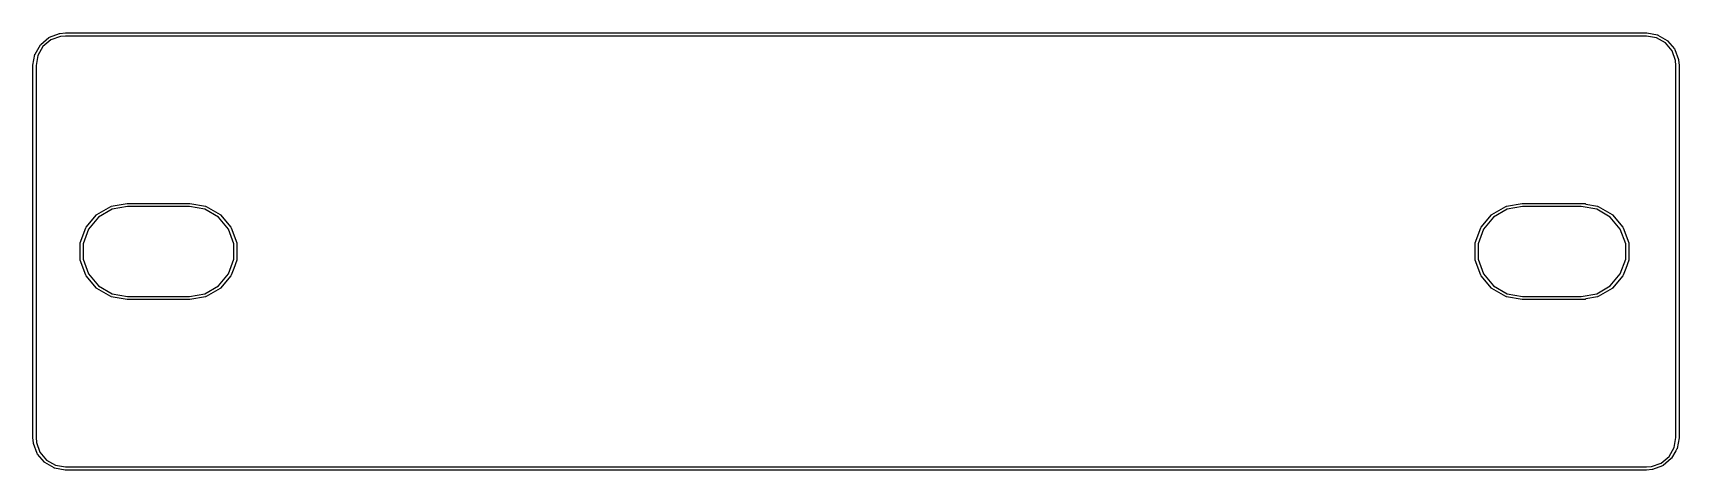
# Model space of a CAD drawing. Extents: x 1.6 to 54.7, y 1.2 to 15.3.
import ezdxf

# ---------------------------------------------------------------- set-up
doc = ezdxf.new("R2010")
doc.units = 0
doc.header["$MEASUREMENT"] = 0
doc.layers.add('BLACK', color=7, linetype='CONTINUOUS')

msp = doc.modelspace()

# ---------------------------------------------------------------- linework, layer by layer
at = {"layer": 'Black'}
for p, q in [((1.66811, 14.6606), (1.84175, 14.9614)), ((1.92395, 14.9038), (1.75912, 14.6183)), ((1.84175, 14.9614), (1.85292, 14.9747)), ((1.85292, 14.9747), (2.11896, 15.1979)), ((1.85292, 14.9747), (1.85292, 14.9747)), ((2.17649, 15.1157), (1.92395, 14.9038)), ((2.11896, 15.1979), (2.134, 15.2066)), ((2.11896, 15.1979), (2.11896, 15.1979)), ((2.134, 15.2066), (2.46035, 15.3254)), ((2.48837, 15.2292), (2.17649, 15.1157)), ((2.46035, 15.3254), (2.46678, 15.3265)), ((2.46678, 15.3265), (2.47309, 15.3282)), ((2.47309, 15.3282), (2.64674, 15.3434)), ((2.65328, 15.2436), (2.48837, 15.2292)), ((2.64674, 15.3434), (2.64893, 15.3432)), ((2.64893, 15.3432), (2.6511, 15.3436)), ((2.6511, 15.3436), (53.6511, 15.3436)), ((53.6467, 15.2436), (2.65328, 15.2436)), ((53.9758, 15.1856), (53.6467, 15.2436)), ((53.6511, 15.3436), (53.6554, 15.3428)), ((53.6554, 15.3428), (53.6598, 15.3428)), ((53.6598, 15.3428), (54.0018, 15.2825)), ((54.2613, 15.0208), (53.9758, 15.1856)), ((54.0018, 15.2825), (54.0018, 15.2825)), ((54.0018, 15.2825), (54.0112, 15.2791)), ((54.0112, 15.2791), (54.0181, 15.2766)), ((54.0181, 15.2766), (54.0181, 15.2766)), ((54.0181, 15.2766), (54.3189, 15.1029)), ((54.4732, 14.7682), (54.2613, 15.0208)), ((54.3189, 15.1029), (54.3322, 15.0918)), ((54.3322, 15.0918), (54.3322, 15.0918)), ((54.3322, 15.0918), (54.3322, 15.0918)), ((54.3322, 15.0918), (54.5554, 14.8257)), ((1.60186, 14.3023), (1.66217, 14.6443)), ((1.66217, 14.6443), (1.66559, 14.6537)), ((1.66217, 14.6443), (1.66217, 14.6443)), ((1.66559, 14.6537), (1.6681, 14.6606)), ((1.6681, 14.6606), (1.66811, 14.6606)), ((1.75912, 14.6183), (1.7011, 14.2892)), ((54.5867, 14.4563), (54.4732, 14.7682)), ((54.5554, 14.8257), (54.5554, 14.8257)), ((54.5554, 14.8257), (54.5554, 14.8257)), ((54.5554, 14.8257), (54.5641, 14.8107)), ((54.5641, 14.8107), (54.6829, 14.4843)), ((54.6011, 14.2914), (54.5867, 14.4563)), ((54.6829, 14.4843), (54.684, 14.4779)), ((54.684, 14.4779), (54.6857, 14.4716)), ((54.6857, 14.4716), (54.7009, 14.298)), ((1.6011, 14.2936), (1.60186, 14.2979)), ((1.6011, 2.2936), (1.6011, 14.2936)), ((1.60186, 14.2979), (1.60186, 14.3023)), ((1.7011, 14.2892), (1.7011, 2.29579)), ((54.6011, 2.29797), (54.6011, 14.2914)), ((54.7009, 14.298), (54.7007, 14.2958)), ((54.7007, 14.2958), (54.7011, 14.2936)), ((54.7011, 14.2936), (54.7011, 2.2936)), ((3.66192, 9.48597), (4.11307, 9.74644)), ((4.15543, 9.65543), (3.71955, 9.40377)), ((4.11307, 9.74644), (4.11997, 9.74895)), ((4.11307, 9.74644), (4.11307, 9.74644)), ((4.11997, 9.74895), (4.12939, 9.75238)), ((4.12939, 9.75238), (4.64242, 9.84284)), ((4.12939, 9.75238), (4.12939, 9.75238)), ((4.65547, 9.7436), (4.15543, 9.65543)), ((4.64242, 9.84284), (4.64679, 9.84284)), ((4.64679, 9.84284), (4.6511, 9.8436)), ((4.6511, 9.8436), (6.6511, 9.8436)), ((6.64673, 9.7436), (4.65547, 9.7436)), ((7.14676, 9.65543), (6.64673, 9.7436)), ((6.6511, 9.8436), (6.65541, 9.84284)), ((6.65541, 9.84284), (6.65978, 9.84284)), ((6.65978, 9.84284), (7.17281, 9.75238)), ((7.58265, 9.40377), (7.14676, 9.65543)), ((7.17281, 9.75238), (7.17281, 9.75238)), ((7.17281, 9.75238), (7.18223, 9.74895)), ((7.18223, 9.74895), (7.18913, 9.74644)), ((7.18913, 9.74644), (7.18913, 9.74644)), ((7.18913, 9.74644), (7.64028, 9.48597)), ((48.6619, 9.48597), (49.1131, 9.74644)), ((49.1554, 9.65543), (48.7196, 9.40377)), ((49.1131, 9.74644), (49.12, 9.74895)), ((49.1131, 9.74644), (49.1131, 9.74644)), ((49.12, 9.74895), (49.1294, 9.75238)), ((49.1294, 9.75238), (49.6424, 9.84284)), ((49.1294, 9.75238), (49.1294, 9.75238)), ((49.6555, 9.7436), (49.1554, 9.65543)), ((49.6424, 9.84284), (49.6468, 9.84284)), ((49.6468, 9.84284), (49.6511, 9.8436)), ((49.6511, 9.8436), (51.6511, 9.8436)), ((51.5467, 9.7436), (49.6555, 9.7436)), ((52.0468, 9.65543), (51.5467, 9.7436)), ((51.6511, 9.8436), (51.6682, 9.84058)), ((51.6682, 9.84058), (51.6832, 9.8319)), ((51.6832, 9.8319), (51.6939, 9.81919)), ((51.6939, 9.81919), (52.0728, 9.75238)), ((52.4826, 9.40377), (52.0468, 9.65543)), ((52.0728, 9.75238), (52.0728, 9.75238)), ((52.0728, 9.75238), (52.0822, 9.74895)), ((52.0822, 9.74895), (52.0891, 9.74644)), ((52.0891, 9.74644), (52.0891, 9.74644)), ((52.0891, 9.74644), (52.5403, 9.48597)), ((3.1269, 8.57117), (3.30508, 9.0607)), ((3.30508, 9.0607), (3.31376, 9.07574)), ((3.31376, 9.07574), (3.31377, 9.07575)), ((3.31377, 9.07575), (3.64861, 9.4748)), ((3.71955, 9.40377), (3.39603, 9.01822)), ((3.64861, 9.4748), (3.64862, 9.47481)), ((3.64862, 9.47481), (3.66192, 9.48597)), ((3.66192, 9.48597), (3.66192, 9.48597)), ((7.90617, 9.01822), (7.58265, 9.40377)), ((7.64028, 9.48597), (7.64028, 9.48597)), ((7.64028, 9.48597), (7.65358, 9.47481)), ((7.65358, 9.47481), (7.65358, 9.47481)), ((7.65358, 9.47481), (7.65358, 9.4748)), ((7.65358, 9.4748), (7.98843, 9.07575)), ((7.98843, 9.07575), (7.98844, 9.07574)), ((7.98844, 9.07574), (7.99712, 9.0607)), ((7.99712, 9.0607), (8.1753, 8.57117)), ((48.1269, 8.57117), (48.3051, 9.0607)), ((48.3051, 9.0607), (48.3138, 9.07574)), ((48.3138, 9.07575), (48.6486, 9.4748)), ((48.3138, 9.07574), (48.3138, 9.07575)), ((48.7196, 9.40377), (48.396, 9.01822)), ((48.6486, 9.47481), (48.6619, 9.48597)), ((48.6486, 9.4748), (48.6486, 9.47481)), ((48.6619, 9.48597), (48.6619, 9.48597)), ((52.8062, 9.01822), (52.4826, 9.40377)), ((52.5403, 9.48597), (52.5403, 9.48597)), ((52.5403, 9.48597), (52.5536, 9.47481)), ((52.5536, 9.47481), (52.5536, 9.47481)), ((52.5536, 9.47481), (52.5536, 9.4748)), ((52.5536, 9.4748), (52.8884, 9.07575)), ((52.8884, 9.07575), (52.8884, 9.07574)), ((52.8884, 9.07574), (52.8971, 9.0607)), ((52.8971, 9.0607), (53.0753, 8.57117)), ((3.12389, 8.55407), (3.1269, 8.57117)), ((3.12389, 8.03313), (3.12389, 8.55407)), ((3.39603, 9.01822), (3.22389, 8.54525)), ((3.22389, 8.54525), (3.22389, 8.04195)), ((8.07831, 8.54525), (7.90617, 9.01822)), ((8.07831, 8.04195), (8.07831, 8.54525)), ((8.1753, 8.57117), (8.17831, 8.55407)), ((8.17831, 8.55407), (8.17831, 8.03313)), ((48.1239, 8.55407), (48.1269, 8.57117)), ((48.1239, 8.03313), (48.1239, 8.55407)), ((48.396, 9.01822), (48.2239, 8.54525)), ((48.2239, 8.54525), (48.2239, 8.04195)), ((52.9783, 8.54525), (52.8062, 9.01822)), ((52.9783, 8.04195), (52.9783, 8.54525)), ((53.0753, 8.57117), (53.0783, 8.55407)), ((53.0783, 8.55407), (53.0783, 8.03313)), ((3.1269, 8.01603), (3.12389, 8.03313)), ((3.30508, 7.5265), (3.1269, 8.01603)), ((3.22389, 8.04195), (3.39603, 7.56898)), ((7.90617, 7.56898), (8.07831, 8.04195)), ((8.1753, 8.01603), (8.07831, 7.74956)), ((8.17831, 8.03313), (8.1753, 8.01603)), ((48.1269, 8.01603), (48.1239, 8.03313)), ((48.3051, 7.5265), (48.1269, 8.01603)), ((48.2239, 8.04195), (48.396, 7.56898)), ((52.8062, 7.56898), (52.9783, 8.04195)), ((53.0753, 8.01603), (52.9783, 7.74956)), ((53.0783, 8.03313), (53.0753, 8.01603)), ((3.31376, 7.51146), (3.30508, 7.5265)), ((3.31377, 7.51145), (3.31376, 7.51146)), ((3.64861, 7.1124), (3.31377, 7.51145)), ((3.39603, 7.56898), (3.71955, 7.18343)), ((7.58265, 7.18343), (7.90617, 7.56898)), ((7.98843, 7.51145), (7.65358, 7.1124)), ((7.98844, 7.51146), (7.98843, 7.51145)), ((7.99712, 7.5265), (7.98844, 7.51146)), ((8.07831, 7.74956), (7.99712, 7.5265)), ((48.3138, 7.51146), (48.3051, 7.5265)), ((48.3138, 7.51145), (48.3138, 7.51146)), ((48.6486, 7.1124), (48.3138, 7.51145)), ((48.396, 7.56898), (48.7196, 7.18343)), ((52.4826, 7.18343), (52.8062, 7.56898)), ((52.8884, 7.51145), (52.5536, 7.1124)), ((52.8971, 7.5265), (52.8884, 7.51146)), ((52.8884, 7.51146), (52.8884, 7.51145)), ((52.9783, 7.74956), (52.8971, 7.5265)), ((3.64862, 7.11239), (3.64861, 7.1124)), ((3.65527, 7.10681), (3.64862, 7.11239)), ((3.66192, 7.10123), (3.65527, 7.10681)), ((4.11307, 6.84076), (3.66192, 7.10123)), ((3.66192, 7.10123), (3.66192, 7.10123)), ((3.71955, 7.18343), (4.15543, 6.93177)), ((4.15543, 6.93177), (4.65547, 6.8436)), ((6.64673, 6.8436), (7.14676, 6.93177)), ((7.14676, 6.93177), (7.58265, 7.18343)), ((7.64028, 7.10123), (7.18913, 6.84076)), ((7.64693, 7.10681), (7.64028, 7.10123)), ((7.64028, 7.10123), (7.64028, 7.10123)), ((7.64028, 7.10123), (7.64028, 7.10123)), ((7.65358, 7.11239), (7.64693, 7.10681)), ((7.65358, 7.1124), (7.65358, 7.11239)), ((7.65358, 7.11239), (7.65358, 7.11239)), ((48.6486, 7.11239), (48.6486, 7.1124)), ((48.6553, 7.10681), (48.6486, 7.11239)), ((48.6619, 7.10123), (48.6553, 7.10681)), ((49.1131, 6.84076), (48.6619, 7.10123)), ((48.6619, 7.10123), (48.6619, 7.10123)), ((48.7196, 7.18343), (49.1554, 6.93177)), ((49.1554, 6.93177), (49.6555, 6.8436)), ((51.5467, 6.8436), (52.0468, 6.93177)), ((52.0468, 6.93177), (52.4826, 7.18343)), ((52.5403, 7.10123), (52.0891, 6.84076)), ((52.5469, 7.10681), (52.5403, 7.10123)), ((52.5403, 7.10123), (52.5403, 7.10123)), ((52.5403, 7.10123), (52.5403, 7.10123)), ((52.5536, 7.11239), (52.5469, 7.10681)), ((52.5536, 7.1124), (52.5536, 7.11239)), ((52.5536, 7.11239), (52.5536, 7.11239)), ((4.11997, 6.83825), (4.11307, 6.84076)), ((4.11307, 6.84076), (4.11307, 6.84076)), ((4.12939, 6.83482), (4.11997, 6.83825)), ((4.64242, 6.74436), (4.12939, 6.83482)), ((4.12939, 6.83482), (4.12939, 6.83482)), ((4.12939, 6.83482), (4.12939, 6.83482)), ((4.64679, 6.74436), (4.64242, 6.74436)), ((4.6511, 6.7436), (4.64679, 6.74436)), ((6.6511, 6.7436), (4.6511, 6.7436)), ((4.65547, 6.8436), (6.64673, 6.8436)), ((6.65541, 6.74436), (6.6511, 6.7436)), ((6.65978, 6.74436), (6.65541, 6.74436)), ((7.17281, 6.83482), (6.65978, 6.74436)), ((7.18223, 6.83825), (7.17281, 6.83482)), ((7.17281, 6.83482), (7.17281, 6.83482)), ((7.17281, 6.83482), (7.17281, 6.83482)), ((7.18913, 6.84076), (7.18223, 6.83825)), ((7.18913, 6.84076), (7.18913, 6.84076)), ((7.18913, 6.84076), (7.18913, 6.84076)), ((49.12, 6.83825), (49.1131, 6.84076)), ((49.1131, 6.84076), (49.1131, 6.84076)), ((49.1294, 6.83482), (49.12, 6.83825)), ((49.6424, 6.74436), (49.1294, 6.83482)), ((49.1294, 6.83482), (49.1294, 6.83482)), ((49.1294, 6.83482), (49.1294, 6.83482)), ((49.6468, 6.74436), (49.6424, 6.74436)), ((49.6511, 6.7436), (49.6468, 6.74436)), ((51.6511, 6.7436), (49.6511, 6.7436)), ((49.6555, 6.8436), (51.5467, 6.8436)), ((51.6682, 6.74661), (51.6511, 6.7436)), ((51.6832, 6.7553), (51.6682, 6.74661)), ((51.6939, 6.76801), (51.6832, 6.7553)), ((52.0728, 6.83482), (51.6939, 6.76801)), ((52.0822, 6.83825), (52.0728, 6.83482)), ((52.0728, 6.83482), (52.0728, 6.83482)), ((52.0728, 6.83482), (52.0728, 6.83482)), ((52.0891, 6.84076), (52.0822, 6.83825)), ((52.0891, 6.84076), (52.0891, 6.84076)), ((52.0891, 6.84076), (52.0891, 6.84076)), ((1.60148, 2.29143), (1.6011, 2.2936)), ((1.60129, 2.28924), (1.60148, 2.29143)), ((1.61648, 2.11559), (1.60129, 2.28924)), ((1.7011, 2.29579), (1.71553, 2.13087)), ((1.71553, 2.13087), (1.82904, 1.81898)), ((54.5431, 1.96895), (54.6011, 2.29797)), ((54.7003, 2.28492), (54.64, 1.9429)), ((54.7011, 2.2936), (54.7003, 2.28929)), ((54.7003, 2.28929), (54.7003, 2.28492)), ((1.61817, 2.10928), (1.61648, 2.11559)), ((1.61931, 2.10285), (1.61817, 2.10928)), ((1.73809, 1.7765), (1.61931, 2.10285)), ((1.74677, 1.76146), (1.73809, 1.7765)), ((1.97001, 1.49542), (1.74677, 1.76146)), ((1.74677, 1.76146), (1.74677, 1.76146)), ((1.82904, 1.81898), (2.04095, 1.56645)), ((54.1257, 1.47155), (54.3783, 1.68345)), ((54.4493, 1.61251), (54.1832, 1.38928)), ((54.3783, 1.68345), (54.5431, 1.96895)), ((54.4604, 1.62581), (54.4493, 1.61251)), ((54.6011, 1.86943), (54.4604, 1.62582)), ((54.4604, 1.62582), (54.4604, 1.62581)), ((54.4604, 1.62581), (54.4604, 1.62581)), ((54.6341, 1.92658), (54.6011, 1.86943)), ((54.6366, 1.93348), (54.6341, 1.92658)), ((54.6341, 1.92658), (54.6341, 1.92658)), ((54.6341, 1.92658), (54.6341, 1.92658)), ((54.64, 1.9429), (54.6366, 1.93348)), ((54.64, 1.9429), (54.64, 1.9429)), ((54.64, 1.9429), (54.64, 1.9429)), ((1.98331, 1.48425), (1.97001, 1.49542)), ((1.98332, 1.48425), (1.98331, 1.48425)), ((2.28408, 1.31061), (1.98332, 1.48425)), ((2.04095, 1.56645), (2.32645, 1.40162)), ((2.29098, 1.30809), (2.28408, 1.31061)), ((2.28408, 1.31061), (2.28408, 1.31061)), ((2.3004, 1.30467), (2.29098, 1.30809)), ((2.64242, 1.24436), (2.3004, 1.30467)), ((2.3004, 1.30467), (2.3004, 1.30467)), ((2.3004, 1.30467), (2.3004, 1.30467)), ((2.32645, 1.40162), (2.65547, 1.3436)), ((2.64679, 1.24436), (2.64242, 1.24436)), ((2.6511, 1.2436), (2.64679, 1.24436)), ((53.6511, 1.2436), (2.6511, 1.2436)), ((2.65547, 1.3436), (53.6489, 1.3436)), ((53.6489, 1.3436), (53.8138, 1.35803)), ((53.6533, 1.24398), (53.6511, 1.2436)), ((53.6555, 1.24379), (53.6533, 1.24398)), ((53.8291, 1.25898), (53.6555, 1.24379)), ((53.8138, 1.35803), (54.1257, 1.47155)), ((53.8354, 1.26067), (53.8291, 1.25898)), ((53.8418, 1.26181), (53.8354, 1.26067)), ((54.1682, 1.38059), (53.8418, 1.26181)), ((54.1832, 1.38927), (54.1682, 1.38059)), ((54.1832, 1.38928), (54.1832, 1.38927)), ((54.1832, 1.38927), (54.1832, 1.38927))]:
    msp.add_line(p, q, dxfattribs=at)

doc.saveas('drawing.dxf')
